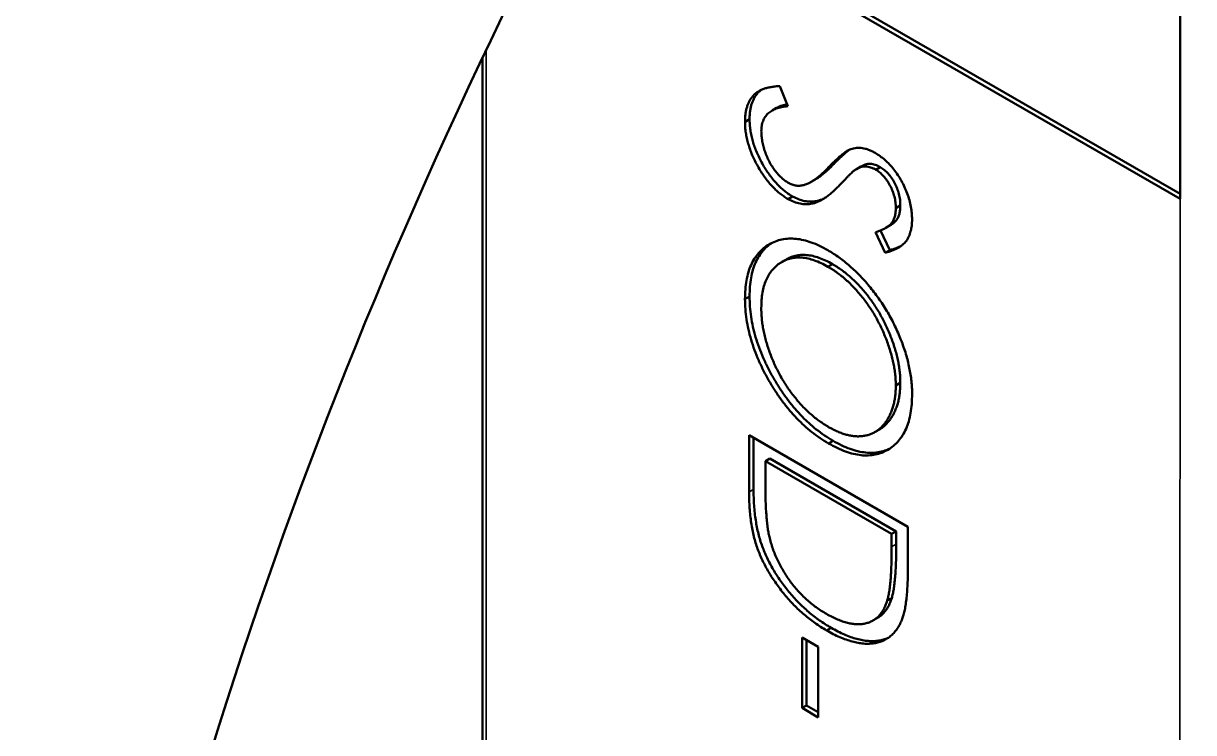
# Model space of a CAD drawing. Header units: millimetres. Extents: x 3100 to 5091, y 868 to 1900.
# Drawn here: x 4134.224 to 4136.046, y 1667.824 to 1668.929 of the extents above; entities that cross this region are included whole.
import ezdxf

# ---------------------------------------------------------------- set-up
doc = ezdxf.new("R2010")
doc.units = ezdxf.units.MM
doc.header["$LTSCALE"] = 1.8
doc.layers.add('외형선(ISO)', color=7, linetype='Continuous', lineweight=50)
doc.layers.add('좁은 외형선(ISO)', color=7, linetype='Continuous', lineweight=35)

msp = doc.modelspace()

# ---------------------------------------------------------------- linework, layer by layer
at = {"layer": '외형선(ISO)'}
for p, q in [((4135.0973, 1669.1919), (4136.0254, 1668.6559)), ((4135.1006, 1669.1981), (4136.0254, 1668.664)), ((4136.0254, 1668.6559), (4136.0254, 1669.0233)), ((4134.9392, 1668.8759), (4134.9389, 1667.4692)), ((4135.4021, 1668.8318), (4135.4146, 1668.8004)), ((4135.3971, 1668.7977), (4135.39, 1668.7937)), ((4135.355, 1668.7802), (4135.348, 1668.7761)), ((4135.5284, 1668.7064), (4135.5214, 1668.7023)), ((4135.5585, 1668.7056), (4135.5514, 1668.7015)), ((4135.4569, 1668.6859), (4135.4498, 1668.6819)), ((4135.422, 1668.6599), (4135.4149, 1668.6558)), ((4135.5898, 1668.6456), (4135.5828, 1668.6415)), ((4135.5662, 1668.5721), (4135.551, 1668.604)), ((4135.5733, 1668.5762), (4135.5587, 1668.6068)), ((4135.5741, 1668.6148), (4135.567, 1668.6107)), ((4135.5733, 1668.5762), (4135.5662, 1668.5721)), ((4135.4123, 1668.5617), (4135.4052, 1668.5577)), ((4135.4841, 1668.5544), (4135.477, 1668.5503)), ((4135.355, 1668.5039), (4135.3479, 1668.4999)), ((4135.5898, 1668.3694), (4135.5827, 1668.3653)), ((4135.5576, 1668.2969), (4135.5505, 1668.2929)), ((4135.3542, 1668.1993), (4135.3542, 1668.2878)), ((4135.3542, 1668.2878), (4135.6017, 1668.1449)), ((4135.3613, 1668.2034), (4135.3613, 1668.2838)), ((4135.4852, 1668.279), (4135.4781, 1668.2749)), ((4135.3867, 1668.2516), (4135.3796, 1668.2475)), ((4135.5763, 1668.1339), (4135.3796, 1668.2475)), ((4135.3796, 1668.2475), (4135.3796, 1668.2147)), ((4135.5834, 1668.138), (4135.3867, 1668.2516)), ((4135.6017, 1668.1449), (4135.6017, 1668.0872)), ((4135.5834, 1668.138), (4135.5763, 1668.1339)), ((4135.5763, 1668.1138), (4135.5763, 1668.1339)), ((4135.5834, 1668.1179), (4135.5834, 1668.138)), ((4135.5764, 1668.0341), (4135.5694, 1668.03)), ((4135.5542, 1668.0031), (4135.5471, 1667.999)), ((4135.4819, 1667.9878), (4135.4748, 1667.9837)), ((4135.4367, 1667.9728), (4135.4621, 1667.9581)), ((4135.4367, 1667.8629), (4135.4367, 1667.9728)), ((4135.4437, 1667.8669), (4135.4438, 1667.9687)), ((4135.4621, 1667.9581), (4135.462, 1667.8482)), ((4135.4437, 1667.8669), (4135.4367, 1667.8629)), ((4135.462, 1667.8482), (4135.4367, 1667.8629)), ((4135.462, 1667.8564), (4135.4437, 1667.8669))]:
    msp.add_line(p, q, dxfattribs=at)
msp.add_ellipse((4137.7597, 1668.0429), major_axis=(2.5, 4.3301), ratio=0.57735, start_param=5.497787, end_param=8.63938, dxfattribs=at)
for points, knots in [([(4135.348, 1668.7761), (4135.348, 1668.7782), (4135.3481, 1668.7825), (4135.3487, 1668.7885), (4135.3496, 1668.7942), (4135.351, 1668.7994), (4135.3528, 1668.8042), (4135.3549, 1668.8087), (4135.3575, 1668.8128), (4135.3604, 1668.8166), (4135.3638, 1668.82), (4135.3677, 1668.8228), (4135.3721, 1668.8254), (4135.3771, 1668.8275), (4135.3826, 1668.8292), (4135.3886, 1668.8304), (4135.3951, 1668.8313), (4135.3997, 1668.8316), (4135.4021, 1668.8318)], [0, 0, 0, 0, 0.057208, 0.113696, 0.169178, 0.224159, 0.27872, 0.333794, 0.389241, 0.445822, 0.503704, 0.564294, 0.627975, 0.695038, 0.765373, 0.839611, 0.917538, 1, 1, 1, 1]), ([(4135.355, 1668.7802), (4135.3551, 1668.7823), (4135.3551, 1668.7866), (4135.3558, 1668.7926), (4135.3567, 1668.7983), (4135.3581, 1668.8034), (4135.3598, 1668.8083), (4135.362, 1668.8128), (4135.3645, 1668.8169), (4135.3674, 1668.8207), (4135.3705, 1668.8237), (4135.3725, 1668.8252), (4135.3734, 1668.8259)], [0, 0, 0, 0, 0.0572083, 0.1136961, 0.1691779, 0.2241592, 0.2787199, 0.3337942, 0.3892415, 0.4458221, 0.5037043, 0.5440459, 0.5440459, 0.5440459, 0.5440459]), ([(4135.4134, 1668.8034), (4135.4129, 1668.8033), (4135.4096, 1668.8027), (4135.4039, 1668.8011), (4135.3991, 1668.7989), (4135.3971, 1668.7977)], [0.1355581, 0.1355581, 0.1355581, 0.1355581, 0.1590043, 0.3046461, 0.4281712, 0.4281712, 0.4281712, 0.4281712]), ([(4135.4146, 1668.8004), (4135.4113, 1668.8), (4135.4051, 1668.7993), (4135.3967, 1668.797), (4135.3895, 1668.7937), (4135.3836, 1668.7893), (4135.379, 1668.784), (4135.3758, 1668.7775), (4135.3737, 1668.77), (4135.3735, 1668.7643), (4135.3733, 1668.7614)], [0, 0, 0, 0, 0.159004, 0.304646, 0.438547, 0.562322, 0.677433, 0.786897, 0.893611, 1, 1, 1, 1]), ([(4135.4149, 1668.6558), (4135.4127, 1668.6571), (4135.4083, 1668.6598), (4135.4019, 1668.6647), (4135.3956, 1668.6701), (4135.3896, 1668.6763), (4135.3837, 1668.683), (4135.3782, 1668.6904), (4135.3728, 1668.6983), (4135.3678, 1668.7068), (4135.3632, 1668.7155), (4135.3591, 1668.7243), (4135.3557, 1668.7331), (4135.3529, 1668.7418), (4135.3507, 1668.7505), (4135.3491, 1668.7591), (4135.3481, 1668.7677), (4135.348, 1668.7733), (4135.348, 1668.7761)], [0, 0, 0, 0, 0.061484, 0.121775, 0.18092, 0.240256, 0.300114, 0.361146, 0.423501, 0.488669, 0.553954, 0.617581, 0.680238, 0.742187, 0.804663, 0.868259, 0.93302, 1, 1, 1, 1]), ([(4135.422, 1668.6599), (4135.4198, 1668.6612), (4135.4154, 1668.6639), (4135.4089, 1668.6688), (4135.4027, 1668.6742), (4135.3967, 1668.6804), (4135.3908, 1668.6871), (4135.3853, 1668.6944), (4135.3799, 1668.7024), (4135.3749, 1668.7108), (4135.3703, 1668.7196), (4135.3661, 1668.7284), (4135.3627, 1668.7371), (4135.3599, 1668.7459), (4135.3577, 1668.7545), (4135.3562, 1668.7632), (4135.3552, 1668.7718), (4135.3551, 1668.7774), (4135.355, 1668.7802)], [0, 0, 0, 0, 0.061484, 0.121775, 0.18092, 0.240256, 0.300114, 0.361146, 0.423501, 0.488669, 0.553954, 0.617581, 0.680238, 0.742187, 0.804663, 0.868259, 0.93302, 1, 1, 1, 1]), ([(4135.3733, 1668.7614), (4135.3734, 1668.7589), (4135.3735, 1668.7539), (4135.3747, 1668.7459), (4135.3764, 1668.7378), (4135.379, 1668.7296), (4135.382, 1668.7215), (4135.3857, 1668.7138), (4135.3899, 1668.7067), (4135.3945, 1668.7001), (4135.3995, 1668.6942), (4135.4046, 1668.689), (4135.4099, 1668.6846), (4135.4135, 1668.6824), (4135.4153, 1668.6812)], [0, 0, 0, 0, 0.091264, 0.18093, 0.270088, 0.360156, 0.448343, 0.532666, 0.613834, 0.693982, 0.772716, 0.849335, 0.923967, 1, 1, 1, 1]), ([(4135.479, 1668.7062), (4135.4809, 1668.7081), (4135.4844, 1668.7118), (4135.4897, 1668.7168), (4135.4945, 1668.7212), (4135.4989, 1668.725), (4135.5029, 1668.7281), (4135.5065, 1668.7306), (4135.5097, 1668.7324), (4135.5118, 1668.7332), (4135.5127, 1668.7336)], [0, 0, 0, 0, 0.181535, 0.347082, 0.495568, 0.628357, 0.74552, 0.845831, 0.930782, 1, 1, 1, 1]), ([(4135.4861, 1668.7103), (4135.488, 1668.7122), (4135.4915, 1668.7159), (4135.4968, 1668.7209), (4135.5016, 1668.7253), (4135.506, 1668.7291), (4135.5091, 1668.7315), (4135.5108, 1668.7327), (4135.511, 1668.7329)], [0, 0, 0, 0, 0.1815353, 0.3470817, 0.4955678, 0.6283573, 0.7455197, 0.7689274, 0.7689274, 0.7689274, 0.7689274]), ([(4135.5127, 1668.7336), (4135.5142, 1668.734), (4135.517, 1668.7348), (4135.5215, 1668.7355), (4135.5261, 1668.7356), (4135.5308, 1668.7351), (4135.5356, 1668.7342), (4135.5404, 1668.7326), (4135.5454, 1668.7305), (4135.5487, 1668.7287), (4135.5504, 1668.7278)], [0, 0, 0, 0, 0.133507, 0.262559, 0.388264, 0.512667, 0.633722, 0.755394, 0.877553, 1, 1, 1, 1]), ([(4135.4569, 1668.6859), (4135.4579, 1668.6865), (4135.4606, 1668.6881), (4135.4649, 1668.691), (4135.4699, 1668.695), (4135.4752, 1668.6994), (4135.4806, 1668.7046), (4135.4842, 1668.7083), (4135.4861, 1668.7103)], [0.2277541, 0.2277541, 0.2277541, 0.2277541, 0.2991979, 0.4189259, 0.5483763, 0.6881364, 0.8390835, 1, 1, 1, 1]), ([(4135.5585, 1668.7056), (4135.5572, 1668.7063), (4135.5545, 1668.7078), (4135.5506, 1668.7092), (4135.5467, 1668.7103), (4135.5428, 1668.7107), (4135.5389, 1668.7105), (4135.5349, 1668.7095), (4135.5307, 1668.7077), (4135.528, 1668.7061), (4135.5265, 1668.7052)], [0, 0, 0, 0, 0.107285, 0.214746, 0.322939, 0.434116, 0.553412, 0.686073, 0.834256, 1, 1, 1, 1]), ([(4135.5504, 1668.7278), (4135.553, 1668.7262), (4135.5582, 1668.7229), (4135.5658, 1668.7168), (4135.573, 1668.7098), (4135.5798, 1668.7019), (4135.586, 1668.6933), (4135.5917, 1668.6841), (4135.5965, 1668.6743), (4135.6007, 1668.6642), (4135.604, 1668.6539), (4135.6064, 1668.6436), (4135.6078, 1668.6336), (4135.608, 1668.6272), (4135.6081, 1668.624)], [0, 0, 0, 0, 0.083785, 0.16578, 0.24628, 0.327461, 0.408797, 0.489715, 0.571376, 0.655523, 0.741019, 0.826547, 0.911989, 1, 1, 1, 1]), ([(4135.4396, 1668.6775), (4135.441, 1668.6779), (4135.444, 1668.6789), (4135.4484, 1668.6809), (4135.453, 1668.6837), (4135.4579, 1668.6869), (4135.4628, 1668.6909), (4135.4681, 1668.6954), (4135.4735, 1668.7005), (4135.4772, 1668.7043), (4135.479, 1668.7062)], [0, 0, 0, 0, 0.090279, 0.18953, 0.299198, 0.418926, 0.548376, 0.688136, 0.839084, 1, 1, 1, 1]), ([(4135.5195, 1668.7012), (4135.519, 1668.7008), (4135.5178, 1668.7), (4135.5159, 1668.6984), (4135.5136, 1668.6961), (4135.5107, 1668.6934), (4135.5074, 1668.6901), (4135.5037, 1668.6862), (4135.4994, 1668.6818), (4135.4964, 1668.6786), (4135.4948, 1668.677)], [0, 0, 0, 0, 0.052594, 0.124952, 0.218094, 0.333502, 0.468789, 0.624938, 0.801683, 1, 1, 1, 1]), ([(4135.5514, 1668.7015), (4135.5501, 1668.7023), (4135.5475, 1668.7037), (4135.5435, 1668.7051), (4135.5396, 1668.7062), (4135.5357, 1668.7066), (4135.5318, 1668.7064), (4135.5278, 1668.7054), (4135.5236, 1668.7036), (4135.5209, 1668.702), (4135.5195, 1668.7012)], [0, 0, 0, 0, 0.107285, 0.214746, 0.322939, 0.434116, 0.553412, 0.686073, 0.834256, 1, 1, 1, 1]), ([(4135.5828, 1668.6415), (4135.5827, 1668.6445), (4135.5825, 1668.6503), (4135.5807, 1668.6594), (4135.5779, 1668.6684), (4135.5739, 1668.6769), (4135.5692, 1668.6848), (4135.5637, 1668.6917), (4135.5577, 1668.6975), (4135.5536, 1668.7002), (4135.5514, 1668.7015)], [0, 0, 0, 0, 0.143073, 0.275903, 0.402371, 0.528414, 0.650356, 0.765895, 0.880774, 1, 1, 1, 1]), ([(4135.5898, 1668.6456), (4135.5897, 1668.6486), (4135.5896, 1668.6544), (4135.5878, 1668.6635), (4135.5849, 1668.6724), (4135.581, 1668.681), (4135.5762, 1668.6889), (4135.5708, 1668.6958), (4135.5648, 1668.7015), (4135.5606, 1668.7042), (4135.5585, 1668.7056)], [0, 0, 0, 0, 0.143073, 0.275903, 0.402371, 0.528414, 0.650356, 0.765895, 0.880774, 1, 1, 1, 1]), ([(4135.4948, 1668.677), (4135.4929, 1668.675), (4135.4891, 1668.6712), (4135.4834, 1668.6659), (4135.4778, 1668.6614), (4135.4724, 1668.6575), (4135.4672, 1668.6543), (4135.4622, 1668.6517), (4135.4573, 1668.6497), (4135.451, 1668.6482), (4135.4433, 1668.6473), (4135.4339, 1668.6483), (4135.4244, 1668.6509), (4135.4181, 1668.6542), (4135.4149, 1668.6558)], [0, 0, 0, 0, 0.096972, 0.187773, 0.272396, 0.351321, 0.424335, 0.491909, 0.554233, 0.611268, 0.716348, 0.81454, 0.908495, 1, 1, 1, 1]), ([(4135.4153, 1668.6812), (4135.4173, 1668.6802), (4135.4215, 1668.678), (4135.4277, 1668.6765), (4135.4338, 1668.6762), (4135.4376, 1668.677), (4135.4396, 1668.6775)], [0, 0, 0, 0, 0.234723, 0.477158, 0.728556, 1, 1, 1, 1]), ([(4135.4711, 1668.6568), (4135.4704, 1668.6564), (4135.4682, 1668.6553), (4135.4643, 1668.6538), (4135.4581, 1668.6523), (4135.4504, 1668.6514), (4135.441, 1668.6523), (4135.4315, 1668.655), (4135.4251, 1668.6583), (4135.422, 1668.6599)], [0.4645023, 0.4645023, 0.4645023, 0.4645023, 0.4919088, 0.5542332, 0.6112677, 0.7163478, 0.8145401, 0.9084955, 1, 1, 1, 1]), ([(4135.551, 1668.604), (4135.5526, 1668.6045), (4135.5556, 1668.6055), (4135.5598, 1668.6072), (4135.5637, 1668.6088), (4135.567, 1668.6107), (4135.57, 1668.6125), (4135.5726, 1668.6144), (4135.5748, 1668.6164), (4135.5771, 1668.6192), (4135.5794, 1668.6231), (4135.5814, 1668.6285), (4135.5825, 1668.6347), (4135.5827, 1668.6392), (4135.5828, 1668.6415)], [0, 0, 0, 0, 0.098469, 0.189629, 0.274184, 0.352183, 0.423199, 0.488551, 0.548473, 0.60144, 0.701198, 0.799592, 0.898545, 1, 1, 1, 1]), ([(4135.5741, 1668.6148), (4135.5741, 1668.6148), (4135.5751, 1668.6154), (4135.5771, 1668.6165), (4135.5797, 1668.6185), (4135.5818, 1668.6205), (4135.5842, 1668.6233), (4135.5865, 1668.6272), (4135.5884, 1668.6326), (4135.5896, 1668.6387), (4135.5898, 1668.6433), (4135.5898, 1668.6456)], [0.3504113, 0.3504113, 0.3504113, 0.3504113, 0.3521832, 0.4231989, 0.4885509, 0.5484733, 0.6014402, 0.7011981, 0.7995918, 0.8985451, 1, 1, 1, 1]), ([(4135.6081, 1668.624), (4135.608, 1668.6207), (4135.6078, 1668.6141), (4135.6061, 1668.6053), (4135.6032, 1668.5974), (4135.6, 1668.5917), (4135.5967, 1668.5876), (4135.5937, 1668.5848), (4135.5903, 1668.5821), (4135.5864, 1668.5797), (4135.582, 1668.5775), (4135.5772, 1668.5754), (4135.5719, 1668.5736), (4135.5682, 1668.5726), (4135.5662, 1668.5721)], [0, 0, 0, 0, 0.107233, 0.213252, 0.31883, 0.426794, 0.483646, 0.543604, 0.608308, 0.677127, 0.750686, 0.828713, 0.91219, 1, 1, 1, 1]), ([(4135.3479, 1668.4999), (4135.348, 1668.505), (4135.3482, 1668.5151), (4135.3501, 1668.529), (4135.353, 1668.5417), (4135.3571, 1668.5531), (4135.3625, 1668.5631), (4135.369, 1668.5719), (4135.3767, 1668.5793), (4135.3855, 1668.5853), (4135.3951, 1668.59), (4135.4053, 1668.593), (4135.4161, 1668.5943), (4135.4273, 1668.594), (4135.439, 1668.5921), (4135.4512, 1668.5883), (4135.4639, 1668.5832), (4135.4726, 1668.5784), (4135.4769, 1668.576)], [0, 0, 0, 0, 0.065819, 0.129747, 0.192072, 0.253459, 0.31457, 0.37628, 0.439026, 0.503267, 0.567493, 0.629705, 0.691, 0.751452, 0.812004, 0.87315, 0.935635, 1, 1, 1, 1]), ([(4135.355, 1668.5039), (4135.3551, 1668.5091), (4135.3553, 1668.5191), (4135.3572, 1668.5331), (4135.3601, 1668.5458), (4135.3642, 1668.5571), (4135.3696, 1668.5672), (4135.3761, 1668.576), (4135.3829, 1668.5825), (4135.3876, 1668.5859), (4135.3896, 1668.5872)], [0, 0, 0, 0, 0.0658189, 0.1297465, 0.192072, 0.2534594, 0.3145696, 0.3762799, 0.4390257, 0.4809771, 0.4809771, 0.4809771, 0.4809771]), ([(4135.477, 1668.5503), (4135.4735, 1668.5523), (4135.4664, 1668.5561), (4135.4561, 1668.5603), (4135.4462, 1668.5633), (4135.4368, 1668.5646), (4135.4277, 1668.5648), (4135.4191, 1668.5635), (4135.4109, 1668.5607), (4135.4032, 1668.5567), (4135.3962, 1668.5515), (4135.3901, 1668.5452), (4135.3849, 1668.5379), (4135.3807, 1668.5296), (4135.3773, 1668.5203), (4135.375, 1668.5099), (4135.3735, 1668.4986), (4135.3734, 1668.4904), (4135.3733, 1668.4862)], [0, 0, 0, 0, 0.064504, 0.126899, 0.187747, 0.24815, 0.308586, 0.369583, 0.431827, 0.49618, 0.560668, 0.623504, 0.68526, 0.746537, 0.808327, 0.870486, 0.934317, 1, 1, 1, 1]), ([(4135.4841, 1668.5544), (4135.4805, 1668.5564), (4135.4735, 1668.5602), (4135.4632, 1668.5644), (4135.4533, 1668.5673), (4135.4438, 1668.5687), (4135.4348, 1668.5689), (4135.4261, 1668.5676), (4135.4187, 1668.5651), (4135.4142, 1668.5628), (4135.4123, 1668.5617)], [0, 0, 0, 0, 0.064504, 0.1268993, 0.1877465, 0.2481497, 0.3085861, 0.369583, 0.431827, 0.4799365, 0.4799365, 0.4799365, 0.4799365]), ([(4135.4769, 1668.576), (4135.4799, 1668.5743), (4135.4857, 1668.5708), (4135.4944, 1668.5647), (4135.503, 1668.5583), (4135.5114, 1668.5513), (4135.5196, 1668.5437), (4135.5276, 1668.5357), (4135.5355, 1668.5271), (4135.5432, 1668.518), (4135.5506, 1668.5085), (4135.5576, 1668.4988), (4135.5642, 1668.4889), (4135.5703, 1668.4788), (4135.5761, 1668.4684), (4135.5815, 1668.4579), (4135.5864, 1668.4471), (4135.5909, 1668.4361), (4135.595, 1668.4252), (4135.5985, 1668.4143), (4135.6015, 1668.4035), (4135.6039, 1668.3929), (4135.6058, 1668.3824), (4135.6071, 1668.3721), (4135.608, 1668.3618), (4135.6081, 1668.3552), (4135.6081, 1668.3519)], [0, 0, 0, 0, 0.043209, 0.085873, 0.12812, 0.170152, 0.211918, 0.253753, 0.296006, 0.338443, 0.381015, 0.42282, 0.464089, 0.505126, 0.545975, 0.586985, 0.628339, 0.670084, 0.711992, 0.753039, 0.794049, 0.834886, 0.875498, 0.916547, 0.958004, 1, 1, 1, 1]), ([(4135.5901, 1668.5821), (4135.5898, 1668.5819), (4135.5879, 1668.581), (4135.5843, 1668.5795), (4135.579, 1668.5777), (4135.5752, 1668.5767), (4135.5733, 1668.5762)], [0.7360562, 0.7360562, 0.7360562, 0.7360562, 0.7506856, 0.8287134, 0.9121903, 1, 1, 1, 1]), ([(4135.5827, 1668.3653), (4135.5827, 1668.368), (4135.5826, 1668.3734), (4135.5819, 1668.3819), (4135.5808, 1668.3904), (4135.5793, 1668.3991), (4135.5772, 1668.408), (4135.5748, 1668.417), (4135.5719, 1668.4262), (4135.5686, 1668.4354), (4135.565, 1668.4446), (4135.5609, 1668.4536), (4135.5566, 1668.4624), (4135.552, 1668.471), (4135.5471, 1668.4794), (4135.5419, 1668.4875), (4135.5363, 1668.4954), (4135.5305, 1668.5031), (4135.5244, 1668.5104), (4135.5182, 1668.5174), (4135.5117, 1668.524), (4135.5051, 1668.5301), (4135.4983, 1668.5358), (4135.4914, 1668.5411), (4135.4843, 1668.546), (4135.4795, 1668.5489), (4135.477, 1668.5503)], [0, 0, 0, 0, 0.042023, 0.083645, 0.124984, 0.166247, 0.207702, 0.249631, 0.291742, 0.334743, 0.37746, 0.419556, 0.461044, 0.502096, 0.542891, 0.583801, 0.624864, 0.666225, 0.707399, 0.748557, 0.789655, 0.83074, 0.87207, 0.913993, 0.956498, 1, 1, 1, 1]), ([(4135.5898, 1668.3694), (4135.5898, 1668.3721), (4135.5897, 1668.3775), (4135.589, 1668.386), (4135.5879, 1668.3945), (4135.5864, 1668.4032), (4135.5843, 1668.4121), (4135.5819, 1668.4211), (4135.579, 1668.4303), (4135.5757, 1668.4395), (4135.572, 1668.4487), (4135.568, 1668.4577), (4135.5637, 1668.4665), (4135.5591, 1668.4751), (4135.5541, 1668.4834), (4135.549, 1668.4916), (4135.5434, 1668.4995), (4135.5375, 1668.5072), (4135.5315, 1668.5145), (4135.5252, 1668.5215), (4135.5188, 1668.528), (4135.5122, 1668.5341), (4135.5054, 1668.5399), (4135.4985, 1668.5451), (4135.4913, 1668.5501), (4135.4865, 1668.553), (4135.4841, 1668.5544)], [0, 0, 0, 0, 0.042023, 0.083645, 0.124984, 0.166247, 0.207702, 0.249631, 0.291742, 0.334743, 0.37746, 0.419556, 0.461044, 0.502096, 0.542891, 0.583801, 0.624864, 0.666225, 0.707399, 0.748557, 0.789655, 0.83074, 0.87207, 0.913993, 0.956498, 1, 1, 1, 1]), ([(4135.4781, 1668.2749), (4135.4736, 1668.2776), (4135.4649, 1668.2829), (4135.452, 1668.2925), (4135.4396, 1668.303), (4135.4277, 1668.3147), (4135.4164, 1668.3274), (4135.4056, 1668.3412), (4135.3953, 1668.356), (4135.3856, 1668.3717), (4135.3768, 1668.3879), (4135.3691, 1668.4042), (4135.3625, 1668.4204), (4135.3572, 1668.4366), (4135.353, 1668.4526), (4135.3501, 1668.4685), (4135.3482, 1668.4844), (4135.348, 1668.4947), (4135.3479, 1668.4999)], [0, 0, 0, 0, 0.065227, 0.128569, 0.19032, 0.251378, 0.312388, 0.373789, 0.436431, 0.500567, 0.564687, 0.627136, 0.688455, 0.749246, 0.810155, 0.871671, 0.934773, 1, 1, 1, 1]), ([(4135.4852, 1668.279), (4135.4807, 1668.2817), (4135.4719, 1668.287), (4135.459, 1668.2966), (4135.4467, 1668.3071), (4135.4348, 1668.3187), (4135.4235, 1668.3314), (4135.4126, 1668.3452), (4135.4024, 1668.3601), (4135.3927, 1668.3758), (4135.3839, 1668.392), (4135.3762, 1668.4083), (4135.3696, 1668.4245), (4135.3643, 1668.4406), (4135.36, 1668.4567), (4135.3572, 1668.4726), (4135.3553, 1668.4885), (4135.3551, 1668.4987), (4135.355, 1668.5039)], [0, 0, 0, 0, 0.065227, 0.128569, 0.19032, 0.251378, 0.312388, 0.373789, 0.436431, 0.500567, 0.564687, 0.627136, 0.688455, 0.749246, 0.810155, 0.871671, 0.934773, 1, 1, 1, 1]), ([(4135.3733, 1668.4862), (4135.3733, 1668.4834), (4135.3734, 1668.4777), (4135.3741, 1668.469), (4135.3751, 1668.4602), (4135.3767, 1668.4513), (4135.3786, 1668.4423), (4135.3809, 1668.4333), (4135.3838, 1668.4241), (4135.387, 1668.4149), (4135.3906, 1668.4058), (4135.3945, 1668.3968), (4135.3988, 1668.3881), (4135.4034, 1668.3795), (4135.4082, 1668.3712), (4135.4134, 1668.3631), (4135.419, 1668.3552), (4135.4248, 1668.3476), (4135.4309, 1668.3402), (4135.4371, 1668.3333), (4135.4436, 1668.3268), (4135.4502, 1668.3207), (4135.4569, 1668.315), (4135.4638, 1668.3098), (4135.4709, 1668.3048), (4135.4757, 1668.302), (4135.4781, 1668.3005)], [0, 0, 0, 0, 0.043633, 0.086538, 0.129177, 0.171436, 0.213416, 0.255266, 0.297369, 0.339941, 0.382347, 0.423953, 0.464871, 0.505572, 0.546003, 0.586568, 0.627065, 0.668271, 0.709549, 0.750428, 0.791096, 0.832027, 0.873136, 0.914611, 0.956956, 1, 1, 1, 1]), ([(4135.4781, 1668.3005), (4135.4805, 1668.2992), (4135.4853, 1668.2965), (4135.4923, 1668.2933), (4135.4992, 1668.2906), (4135.5059, 1668.2885), (4135.5124, 1668.287), (4135.5187, 1668.2862), (4135.5249, 1668.2859), (4135.5309, 1668.2863), (4135.5366, 1668.2873), (4135.5421, 1668.2888), (4135.5472, 1668.291), (4135.5521, 1668.2937), (4135.5567, 1668.297), (4135.561, 1668.301), (4135.565, 1668.3055), (4135.5686, 1668.3106), (4135.5719, 1668.316), (4135.5748, 1668.322), (4135.5772, 1668.3283), (4135.5793, 1668.3349), (4135.5808, 1668.342), (4135.5819, 1668.3494), (4135.5826, 1668.3571), (4135.5827, 1668.3625), (4135.5827, 1668.3653)], [0, 0, 0, 0, 0.042915, 0.08513, 0.126473, 0.167453, 0.207976, 0.248249, 0.28875, 0.32967, 0.370537, 0.411129, 0.451819, 0.492406, 0.533486, 0.575263, 0.617441, 0.660672, 0.70394, 0.746868, 0.789079, 0.831104, 0.873238, 0.915166, 0.957381, 1, 1, 1, 1]), ([(4135.5576, 1668.2969), (4135.5581, 1668.2972), (4135.5602, 1668.2985), (4135.5638, 1668.3011), (4135.568, 1668.3051), (4135.572, 1668.3096), (4135.5756, 1668.3146), (4135.579, 1668.3201), (4135.5818, 1668.3261), (4135.5843, 1668.3324), (4135.5864, 1668.339), (4135.5879, 1668.3461), (4135.5889, 1668.3535), (4135.5897, 1668.3612), (4135.5898, 1668.3666), (4135.5898, 1668.3694)], [0.4790833, 0.4790833, 0.4790833, 0.4790833, 0.4924059, 0.5334859, 0.5752631, 0.6174406, 0.6606717, 0.7039402, 0.7468675, 0.7890793, 0.831104, 0.873238, 0.9151658, 0.9573807, 1, 1, 1, 1]), ([(4135.6081, 1668.3519), (4135.608, 1668.3467), (4135.6078, 1668.3364), (4135.606, 1668.3221), (4135.603, 1668.3093), (4135.599, 1668.2976), (4135.5936, 1668.2874), (4135.5871, 1668.2786), (4135.5794, 1668.271), (4135.5706, 1668.265), (4135.5611, 1668.2603), (4135.5508, 1668.2573), (4135.54, 1668.256), (4135.5287, 1668.2564), (4135.5168, 1668.2584), (4135.5044, 1668.2623), (4135.4914, 1668.2676), (4135.4826, 1668.2725), (4135.4781, 1668.2749)], [0, 0, 0, 0, 0.06657, 0.130749, 0.193413, 0.254989, 0.316114, 0.377262, 0.439401, 0.502971, 0.566525, 0.628231, 0.689091, 0.749345, 0.81017, 0.87161, 0.934869, 1, 1, 1, 1]), ([(4135.5738, 1668.2673), (4135.5719, 1668.2663), (4135.5667, 1668.264), (4135.5579, 1668.2614), (4135.5471, 1668.2601), (4135.5358, 1668.2605), (4135.5239, 1668.2625), (4135.5114, 1668.2663), (4135.4985, 1668.2717), (4135.4896, 1668.2765), (4135.4852, 1668.279)], [0.5285381, 0.5285381, 0.5285381, 0.5285381, 0.566525, 0.6282311, 0.6890906, 0.7493447, 0.8101696, 0.8716098, 0.9348692, 1, 1, 1, 1]), ([(4135.4819, 1667.9878), (4135.4788, 1667.9896), (4135.4728, 1667.9932), (4135.4639, 1667.9992), (4135.4553, 1668.0055), (4135.447, 1668.0124), (4135.4389, 1668.0195), (4135.4311, 1668.0272), (4135.4236, 1668.0352), (4135.4164, 1668.0436), (4135.4096, 1668.0522), (4135.4032, 1668.0609), (4135.3973, 1668.0696), (4135.3919, 1668.0785), (4135.3869, 1668.0874), (4135.3823, 1668.0965), (4135.3783, 1668.1056), (4135.3746, 1668.1148), (4135.3714, 1668.1243), (4135.3687, 1668.1342), (4135.3664, 1668.1446), (4135.3645, 1668.1554), (4135.363, 1668.1668), (4135.362, 1668.1786), (4135.3614, 1668.1909), (4135.3613, 1668.1991), (4135.3613, 1668.2034)], [0, 0, 0, 0, 0.046081, 0.090807, 0.134295, 0.177024, 0.218823, 0.260244, 0.30108, 0.341614, 0.381583, 0.42012, 0.458075, 0.494738, 0.531195, 0.566934, 0.602713, 0.638327, 0.674853, 0.713467, 0.754442, 0.797815, 0.843989, 0.893072, 0.944963, 1, 1, 1, 1]), ([(4135.3796, 1668.2147), (4135.3796, 1668.21), (4135.3797, 1668.2009), (4135.3799, 1668.1877), (4135.3804, 1668.1755), (4135.3811, 1668.1644), (4135.382, 1668.1542), (4135.383, 1668.1451), (4135.3842, 1668.1369), (4135.3854, 1668.1318), (4135.3859, 1668.1294)], [0, 0, 0, 0, 0.171901, 0.330628, 0.475549, 0.606746, 0.725024, 0.829742, 0.921323, 1, 1, 1, 1]), ([(4135.4748, 1667.9837), (4135.4718, 1667.9855), (4135.4657, 1667.9891), (4135.4568, 1667.9952), (4135.4482, 1668.0015), (4135.4399, 1668.0083), (4135.4318, 1668.0155), (4135.4241, 1668.0231), (4135.4165, 1668.0311), (4135.4094, 1668.0395), (4135.4026, 1668.0481), (4135.3962, 1668.0568), (4135.3902, 1668.0656), (4135.3848, 1668.0744), (4135.3798, 1668.0834), (4135.3752, 1668.0924), (4135.3712, 1668.1015), (4135.3675, 1668.1107), (4135.3643, 1668.1202), (4135.3616, 1668.1301), (4135.3593, 1668.1405), (4135.3575, 1668.1514), (4135.356, 1668.1627), (4135.355, 1668.1745), (4135.3543, 1668.1868), (4135.3542, 1668.1951), (4135.3542, 1668.1993)], [0, 0, 0, 0, 0.046081, 0.090807, 0.134295, 0.177024, 0.218823, 0.260244, 0.30108, 0.341614, 0.381583, 0.42012, 0.458075, 0.494738, 0.531195, 0.566934, 0.602713, 0.638327, 0.674853, 0.713467, 0.754442, 0.797815, 0.843989, 0.893072, 0.944963, 1, 1, 1, 1]), ([(4135.3859, 1668.1294), (4135.3867, 1668.1264), (4135.3883, 1668.1203), (4135.3911, 1668.1112), (4135.3945, 1668.1023), (4135.3983, 1668.0936), (4135.4026, 1668.0851), (4135.4073, 1668.0767), (4135.4124, 1668.0684), (4135.418, 1668.0604), (4135.424, 1668.0527), (4135.4303, 1668.0453), (4135.4369, 1668.0382), (4135.4439, 1668.0317), (4135.4512, 1668.0254), (4135.4588, 1668.0196), (4135.4667, 1668.0142), (4135.4721, 1668.011), (4135.4749, 1668.0093)], [0, 0, 0, 0, 0.062415, 0.123338, 0.183125, 0.241783, 0.300579, 0.35968, 0.418882, 0.479531, 0.540851, 0.602303, 0.664463, 0.727806, 0.792895, 0.859672, 0.928464, 1, 1, 1, 1]), ([(4135.5694, 1668.03), (4135.5699, 1668.0321), (4135.5712, 1668.0365), (4135.5725, 1668.044), (4135.5737, 1668.0527), (4135.5747, 1668.0626), (4135.5754, 1668.0737), (4135.5759, 1668.086), (4135.5763, 1668.0994), (4135.5763, 1668.1089), (4135.5763, 1668.1138)], [0, 0, 0, 0, 0.084319, 0.179285, 0.286583, 0.405111, 0.535593, 0.67819, 0.832976, 1, 1, 1, 1]), ([(4135.5764, 1668.0341), (4135.577, 1668.0362), (4135.5782, 1668.0406), (4135.5796, 1668.0481), (4135.5807, 1668.0568), (4135.5817, 1668.0667), (4135.5825, 1668.0778), (4135.583, 1668.09), (4135.5834, 1668.1035), (4135.5834, 1668.113), (4135.5834, 1668.1179)], [0, 0, 0, 0, 0.084319, 0.179285, 0.286583, 0.405111, 0.535593, 0.67819, 0.832976, 1, 1, 1, 1]), ([(4135.6017, 1668.0872), (4135.6017, 1668.0822), (4135.6016, 1668.0725), (4135.6012, 1668.0588), (4135.6005, 1668.0462), (4135.5996, 1668.0349), (4135.5983, 1668.0248), (4135.5968, 1668.0159), (4135.595, 1668.0083), (4135.5935, 1668.0038), (4135.5928, 1668.0017)], [0, 0, 0, 0, 0.164289, 0.317406, 0.458844, 0.589367, 0.707831, 0.81577, 0.91288, 1, 1, 1, 1]), ([(4135.4749, 1668.0093), (4135.4778, 1668.0077), (4135.4834, 1668.0045), (4135.4918, 1668.0007), (4135.4998, 1667.9976), (4135.5075, 1667.9953), (4135.5149, 1667.9938), (4135.522, 1667.9932), (4135.5288, 1667.9933), (4135.5351, 1667.9943), (4135.5412, 1667.996), (4135.5467, 1667.9986), (4135.5517, 1668.0019), (4135.5563, 1668.0059), (4135.5603, 1668.0108), (4135.5639, 1668.0164), (4135.5669, 1668.0228), (4135.5685, 1668.0276), (4135.5694, 1668.03)], [0, 0, 0, 0, 0.070151, 0.137813, 0.203226, 0.267174, 0.330024, 0.391794, 0.453084, 0.514334, 0.575, 0.634865, 0.694116, 0.753442, 0.813126, 0.87408, 0.936007, 1, 1, 1, 1]), ([(4135.5542, 1668.0031), (4135.5557, 1668.004), (4135.5589, 1668.0061), (4135.5634, 1668.01), (4135.5674, 1668.0149), (4135.571, 1668.0205), (4135.574, 1668.0269), (4135.5756, 1668.0317), (4135.5764, 1668.0341)], [0.6402326, 0.6402326, 0.6402326, 0.6402326, 0.6941163, 0.7534416, 0.8131258, 0.8740797, 0.936007, 1, 1, 1, 1]), ([(4135.5928, 1668.0017), (4135.5917, 1667.999), (4135.5895, 1667.9937), (4135.5854, 1667.9868), (4135.5808, 1667.9807), (4135.5757, 1667.9754), (4135.5698, 1667.9712), (4135.5635, 1667.9676), (4135.5566, 1667.9652), (4135.549, 1667.9635), (4135.5411, 1667.9628), (4135.5327, 1667.9629), (4135.524, 1667.9641), (4135.5149, 1667.9662), (4135.5054, 1667.9691), (4135.4955, 1667.9731), (4135.4853, 1667.9778), (4135.4783, 1667.9817), (4135.4748, 1667.9837)], [0, 0, 0, 0, 0.061545, 0.121694, 0.181155, 0.239875, 0.298702, 0.357647, 0.417605, 0.478494, 0.540407, 0.602345, 0.665004, 0.728559, 0.793651, 0.860534, 0.929236, 1, 1, 1, 1]), ([(4135.5711, 1667.9722), (4135.5709, 1667.9721), (4135.5685, 1667.971), (4135.5636, 1667.9692), (4135.5561, 1667.9676), (4135.5482, 1667.9668), (4135.5398, 1667.967), (4135.5311, 1667.9682), (4135.5219, 1667.9702), (4135.5125, 1667.9732), (4135.5026, 1667.9772), (4135.4923, 1667.9819), (4135.4854, 1667.9858), (4135.4819, 1667.9878)], [0.3522981, 0.3522981, 0.3522981, 0.3522981, 0.3576474, 0.4176048, 0.478494, 0.5404071, 0.602345, 0.6650043, 0.7285593, 0.7936505, 0.8605343, 0.929236, 1, 1, 1, 1])]:
    msp.add_open_spline(points, degree=3, knots=knots, dxfattribs=at)
at = {"layer": '좁은 외형선(ISO)'}
for p, q in [((4134.945, 1668.8882), (4134.9448, 1667.461)), ((4135.4861, 1668.7103), (4135.479, 1668.7062)), ((4136.0251, 1666.8371), (4136.0254, 1668.6559)), ((4135.3613, 1668.2034), (4135.3542, 1668.1993)), ((4135.5834, 1668.1179), (4135.5763, 1668.1138))]:
    msp.add_line(p, q, dxfattribs=at)

doc.saveas('drawing.dxf')
